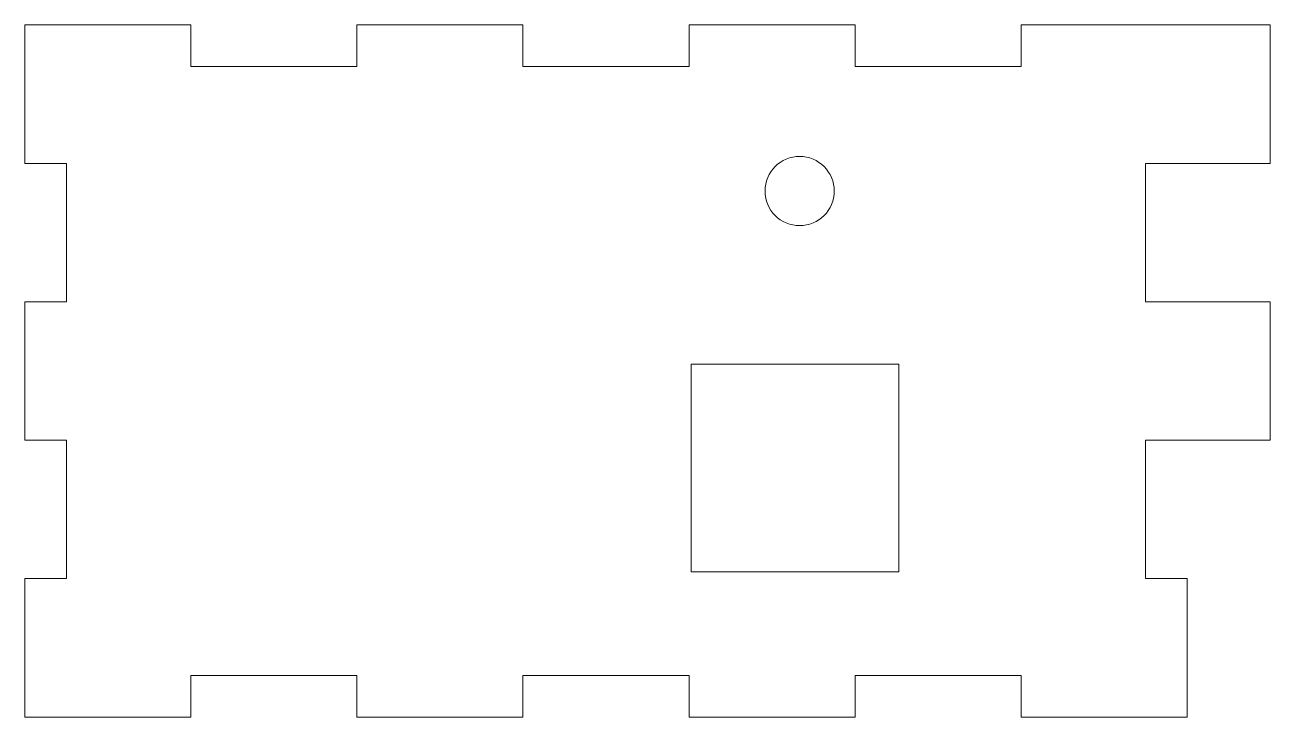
# Model space of a CAD drawing. Header units: millimetres. Extents: x -42 to 48, y -25 to 25.
import ezdxf

# ---------------------------------------------------------------- set-up
doc = ezdxf.new("R2010")
doc.units = ezdxf.units.MM

msp = doc.modelspace()

# ---------------------------------------------------------------- linework, layer by layer
at = {"color": 7, "linetype": 'Continuous', "lineweight": 15}
for p, q in [((-42, 15), (-42, 25)), ((-42, 25), (-30, 25)), ((-30, 25), (-30, 22)), ((-18, 22), (-18, 25)), ((-18, 25), (-6, 25)), ((-6, 25), (-6, 22)), ((6, 22), (6, 25)), ((6, 25), (18, 25)), ((18, 25), (18, 22)), ((30, 22), (30, 25)), ((30, 25), (48, 25)), ((48, 25), (48, 15)), ((-30, 22), (-18, 22)), ((-6, 22), (6, 22)), ((18, 22), (30, 22)), ((-42, 15), (-39, 15)), ((-39, 15), (-39, 5)), ((39, 15), (48, 15)), ((39, 5), (39, 15)), ((-42, -5), (-42, 5)), ((-39, 5), (-42, 5)), ((48, 5), (39, 5)), ((48, 5), (48, -5)), ((21.158, 0.5), (6.158, 0.5)), ((6.158, 0.5), (6.158, -14.5)), ((21.158, -14.5), (21.158, 0.5)), ((-42, -5), (-39, -5)), ((-39, -5), (-39, -15)), ((39, -5), (48, -5)), ((39, -15), (39, -5)), ((-42, -25), (-42, -15)), ((-39, -15), (-42, -15)), ((6.158, -14.5), (21.158, -14.5)), ((42, -15), (39, -15)), ((42, -15), (42, -25)), ((-18, -22), (-30, -22)), ((-30, -22), (-30, -25)), ((-18, -25), (-18, -22)), ((6, -22), (-6, -22)), ((-6, -22), (-6, -25)), ((6, -25), (6, -22)), ((30, -22), (18, -22)), ((18, -22), (18, -25)), ((30, -25), (30, -22)), ((-30, -25), (-42, -25)), ((-6, -25), (-18, -25)), ((18, -25), (6, -25)), ((42, -25), (30, -25))]:
    msp.add_line(p, q, dxfattribs=at)
msp.add_circle((13.997, 13), 2.5, dxfattribs=at)

doc.saveas('drawing.dxf')
